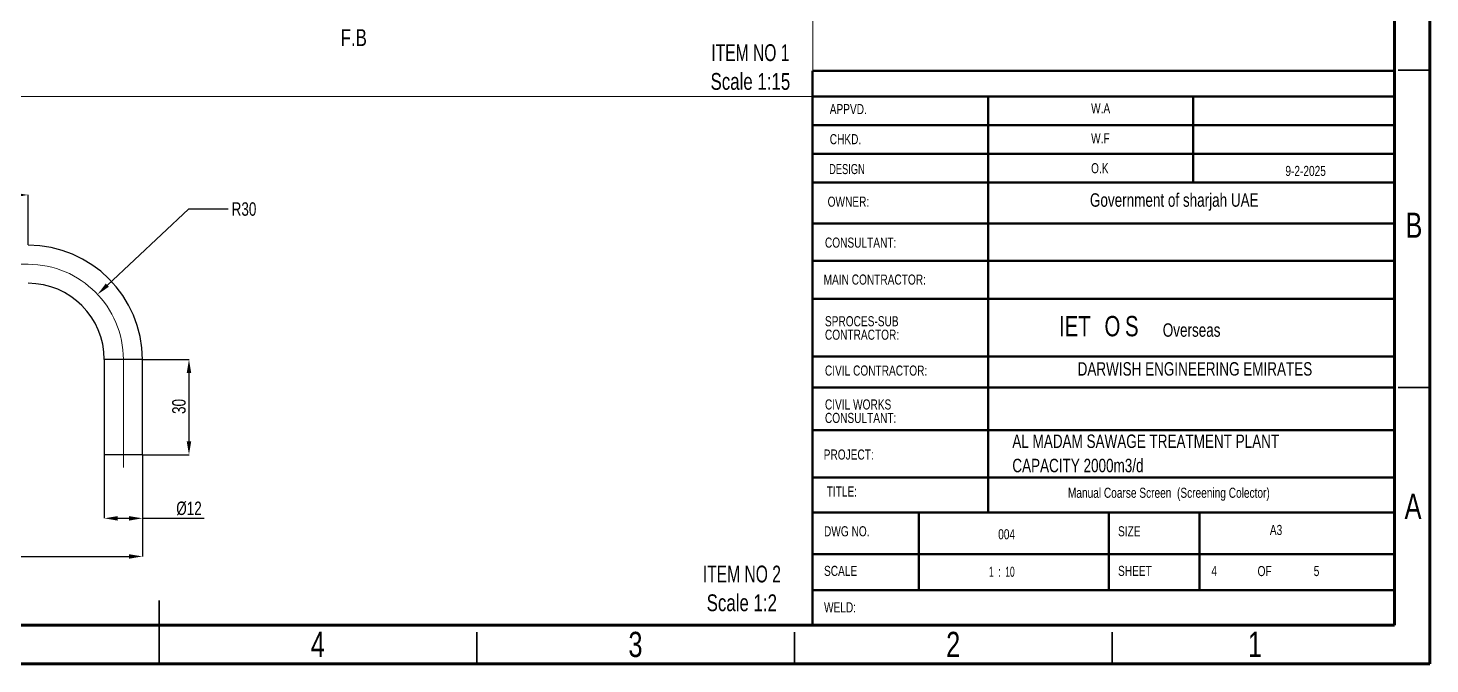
# Model space of a CAD drawing. Header units: millimetres. Extents: x 15 to 1266, y -324 to 294.
# Drawn here: x 196.1 to 416.7, y -323.5 to -223.4 of the extents above; entities that cross this region are included whole.
import ezdxf

# ---------------------------------------------------------------- set-up
doc = ezdxf.new("R2010")
doc.units = ezdxf.units.MM
doc.header["$PDSIZE"] = -1
doc.linetypes.add('CENTERX2', pattern=[20.32, 12.7, -2.54, 2.54, -2.54])
doc.layers.add('FORMAT', color=7, linetype='Continuous')
doc.styles.add('SLDTEXTSTYLE0', font='TXT', dxfattribs={"width": 0.75})
doc.styles.add('SLDTEXTSTYLE3', font='TXT', dxfattribs={"width": 0.694444})
doc.styles.add('SLDTEXTSTYLE6', font='TXT', dxfattribs={"width": 0.625})
doc.styles.add('SLDTEXTSTYLE7', font='TXT', dxfattribs={"width": 0.687299})
doc.dimstyles.new('SLDDIMSTYLE20', dxfattribs={"dimtxt": 2.116667, "dimasz": 2.116667, "dimexe": 0, "dimexo": 0.0625, "dimgap": 0.529167, "dimtad": 1, "dimdec": 0, "dimlfac": 2, "dimrnd": 1e-09, "dimzin": 12, "dimdsep": 46, "dimtxsty": 'SLDTEXTSTYLE0', "dimsah": 1, "dimcen": 0.09, "dimadec": 0, "dimazin": 3, "dimtfac": 1, "dimtdec": 0, "dimtofl": 0, "dimtmove": 0, "dimatfit": 3, "dimfxl": 1, "dimfrac": 2, "dimtolj": 1, "dimtzin": 12, "dimarcsym": 0})
doc.dimstyles.new('SLDDIMSTYLE21', dxfattribs={"dimtxt": 2.116667, "dimasz": 2.116667, "dimexe": 0, "dimexo": 0.0625, "dimgap": 0.529167, "dimtad": 0, "dimtih": 1, "dimtoh": 1, "dimdec": 0, "dimlfac": 2, "dimrnd": 1e-09, "dimzin": 12, "dimdsep": 46, "dimtxsty": 'SLDTEXTSTYLE0', "dimsah": 1, "dimcen": 0, "dimadec": 0, "dimazin": 3, "dimtfac": 1, "dimtdec": 0, "dimtofl": 0, "dimtmove": 0, "dimatfit": 3, "dimfxl": 1, "dimfrac": 2, "dimtolj": 1, "dimtzin": 12, "dimarcsym": 0})

# ---------------------------------------------------------------- blocks, each defined once
blk = doc.blocks.new('SW_NOTE_0_35')
at = {"color": 0, "linetype": 'Continuous', "lineweight": 0, "char_height": 2.646, "attachment_point": 2}
for s, insert, style in [('ITEM NO 1', (8.43, 3.41), 'SLDTEXTSTYLE3'), ('Scale 1:15', (8.43, -1.12), 'SLDTEXTSTYLE0')]:
    blk.add_mtext(s, dxfattribs=dict(at, insert=insert, style=style))
blk = doc.blocks.new('SW_NOTE_0_36')
at = {"color": 0, "linetype": 'Continuous', "lineweight": 0, "char_height": 2.646, "attachment_point": 2}
for s, insert, style in [('ITEM NO 2', (8.43, 3.41), 'SLDTEXTSTYLE3'), ('Scale 1:2', (8.42, -1.12), 'SLDTEXTSTYLE0')]:
    blk.add_mtext(s, dxfattribs=dict(at, insert=insert, style=style))
blk = doc.blocks.new('SW_NOTE_0_37')
at = {"color": 0, "linetype": 'Continuous', "lineweight": 0, "char_height": 1.5875, "attachment_point": 1, "style": 'SLDTEXTSTYLE0'}
for s, insert in [('CIVIL WORKS', (0, 2.05)), ('CONSULTANT:', (0, -0.07))]:
    blk.add_mtext(s, dxfattribs=dict(at, insert=insert))
blk = doc.blocks.new('SW_NOTE_0_38')
at = {"color": 0, "linetype": 'Continuous', "lineweight": 0, "char_height": 1.5875, "attachment_point": 1, "style": 'SLDTEXTSTYLE0'}
for s, insert in [('SPROCES-SUB', (0, 2.05)), ('CONTRACTOR:', (0, -0.07))]:
    blk.add_mtext(s, dxfattribs=dict(at, insert=insert))
blk = doc.blocks.new('SW_NOTE_0_39')
at = {"layer": 'FORMAT', "color": 0, "char_height": 2.1167, "attachment_point": 1, "style": 'SLDTEXTSTYLE0'}
for s, insert in [('AL MADAM SAWAGE TREATMENT PLANT', (0, 2.73)), ('CAPACITY 2000m3/d', (0, -1.09))]:
    blk.add_mtext(s, dxfattribs=dict(at, insert=insert))
blk = doc.blocks.new('SW_NOTE_0_40')
at = {"layer": 'FORMAT', "color": 0, "char_height": 3.2, "attachment_point": 1, "style": 'SLDTEXTSTYLE0'}
for s, insert in [('IET', (0, 4.13)), ('O', (7.16, 4.13)), ('S', (10.39, 4.13))]:
    blk.add_mtext(s, dxfattribs=dict(at, insert=insert))
blk = doc.blocks.new('*D761')
at = {"layer": 'Defpoints', "color": 0}
for p in [(196.1, -249.69), (116.1, -257.6), (196.1, -257.6)]:
    blk.add_point(p, dxfattribs=at)
at = {"layer": 'FORMAT', "color": 0, "lineweight": -2}
for p, q in [((116.1, -257.54), (116.1, -249.69)), ((118.21, -249.69), (193.98, -249.69)), ((196.1, -257.54), (196.1, -249.69))]:
    blk.add_line(p, q, dxfattribs=at)
at = {"layer": 'FORMAT', "color": 0}
for points in [[(118.21, -249.34), (118.21, -250.05), (116.1, -249.69)], [(193.98, -249.34), (193.98, -250.05), (196.1, -249.69)]]:
    blk.add_solid(points, dxfattribs=at)
at = {"layer": 'FORMAT', "color": 0, "insert": (153, -247.05), "char_height": 2.117, "attachment_point": 2, "style": 'SLDTEXTSTYLE0'}
blk.add_mtext('\\A1;160', dxfattribs=at)
blk = doc.blocks.new('*D762')
at = {"layer": 'Defpoints', "color": 0}
for p in [(207.04, -265.34), (196.1, -275.6)]:
    blk.add_point(p, dxfattribs=at)
at = {"layer": 'FORMAT', "color": 0, "lineweight": -2}
for p, q in [((221.35, -251.91), (208.58, -263.89)), ((227.61, -251.91), (221.35, -251.91))]:
    blk.add_line(p, q, dxfattribs=at)
at = {"layer": 'FORMAT', "color": 0}
blk.add_solid([(208.34, -263.63), (208.82, -264.15), (207.04, -265.34)], dxfattribs=at)
at = {"layer": 'FORMAT', "color": 0, "insert": (228.14, -250.85), "char_height": 2.117, "attachment_point": 1, "style": 'SLDTEXTSTYLE0'}
blk.add_mtext('\\A1;R30', dxfattribs=at)
blk = doc.blocks.new('*D763')
at = {"layer": 'Defpoints', "color": 0}
for p in [(214.1, -275.6), (221.43, -275.6), (214.1, -290.6)]:
    blk.add_point(p, dxfattribs=at)
at = {"layer": 'FORMAT', "color": 0, "lineweight": -2}
for p, q in [((214.16, -275.6), (221.43, -275.6)), ((221.43, -288.49), (221.43, -277.72)), ((214.16, -290.6), (221.43, -290.6))]:
    blk.add_line(p, q, dxfattribs=at)
at = {"layer": 'FORMAT', "color": 0}
for points in [[(221.07, -277.72), (221.78, -277.72), (221.43, -275.6)], [(221.07, -288.49), (221.78, -288.49), (221.43, -290.6)]]:
    blk.add_solid(points, dxfattribs=at)
at = {"layer": 'FORMAT', "color": 0, "insert": (218.78, -282.99), "char_height": 2.117, "attachment_point": 2, "rotation": 90, "style": 'SLDTEXTSTYLE0'}
blk.add_mtext('\\A1;30', dxfattribs=at)
blk = doc.blocks.new('*D764')
at = {"layer": 'Defpoints', "color": 0}
for p in [(208.1, -290.6), (214.1, -290.6), (214.1, -300.6)]:
    blk.add_point(p, dxfattribs=at)
at = {"layer": 'FORMAT', "color": 0, "lineweight": -2}
for p, q in [((208.1, -290.66), (208.1, -300.6)), ((214.1, -290.66), (214.1, -300.6)), ((210.21, -300.6), (211.98, -300.6)), ((214.1, -300.6), (223.81, -300.6))]:
    blk.add_line(p, q, dxfattribs=at)
at = {"layer": 'FORMAT', "color": 0}
for points in [[(210.21, -300.25), (210.21, -300.96), (208.1, -300.6)], [(211.98, -300.25), (211.98, -300.96), (214.1, -300.6)]]:
    blk.add_solid(points, dxfattribs=at)
at = {"layer": 'FORMAT', "color": 0, "insert": (221.43, -297.96), "char_height": 2.117, "attachment_point": 2, "style": 'SLDTEXTSTYLE0'}
blk.add_mtext('\\A1;%%c12', dxfattribs=at)
blk = doc.blocks.new('*D765')
at = {"layer": 'Defpoints', "color": 0}
for p in [(98.1, -290.6), (214.1, -290.6), (214.1, -306.6)]:
    blk.add_point(p, dxfattribs=at)
at = {"layer": 'FORMAT', "color": 0, "lineweight": -2}
for p, q in [((98.1, -290.66), (98.1, -306.6)), ((214.1, -290.66), (214.1, -306.6)), ((100.21, -306.6), (211.98, -306.6))]:
    blk.add_line(p, q, dxfattribs=at)
at = {"layer": 'FORMAT', "color": 0}
for points in [[(100.21, -306.25), (100.21, -306.96), (98.1, -306.6)], [(211.98, -306.25), (211.98, -306.96), (214.1, -306.6)]]:
    blk.add_solid(points, dxfattribs=at)
at = {"layer": 'FORMAT', "color": 0, "insert": (162.52, -303.96), "char_height": 2.117, "attachment_point": 2, "style": 'SLDTEXTSTYLE0'}
blk.add_mtext('\\A1;232', dxfattribs=at)

msp = doc.modelspace()

# ---------------------------------------------------------------- linework, layer by layer
at = {"color": 7, "linetype": 'Continuous', "lineweight": 70}
for p, q in [((416.738536, -36.5306917), (416.738536, -323.5306917)), ((411.1410081, -40.3971667), (411.1410081, -317.3971667)), ((411.1410081, -317.3971667), (21.738536, -317.3971667)), ((416.738536, -323.5306917), (16.738536, -323.5306917))]:
    msp.add_line(p, q, dxfattribs=at)
at = {"color": 7, "linetype": 'Continuous', "lineweight": 18}
for p, q in [((319.6225578, -234.2053037), (319.581397, -72.2200857)), ((22.2741998, -234.2053037), (319.6225578, -234.2053037))]:
    msp.add_line(p, q, dxfattribs=at)
at = {"color": 7, "linetype": 'Continuous', "lineweight": 50}
for p, q in [((411.1410081, -230.1546871), (319.5432206, -230.1546871)), ((319.5432206, -230.1546871), (319.5432206, -243.2053037)), ((411.1410081, -234.2053037), (319.5432206, -234.2053037)), ((347.1861501, -238.7053037), (347.1861501, -234.2053037)), ((379.4774419, -247.7053037), (379.4774419, -234.2053037)), ((411.1410081, -238.7053037), (319.5432206, -238.7053037)), ((347.1861501, -243.2053037), (347.1861501, -238.7053037)), ((319.5432206, -243.2053037), (319.5432206, -317.3971667)), ((411.1410081, -243.2053037), (319.5432206, -243.2053037)), ((347.1861501, -247.7053037), (347.1861501, -243.2053037)), ((411.1410081, -247.7053037), (319.5432206, -247.7053037)), ((347.1861501, -299.7053037), (347.1861501, -247.7053037)), ((411.1410081, -254.2053037), (319.5432206, -254.2053037)), ((411.1410081, -260.0792163), (319.5432206, -260.0792163)), ((411.1410081, -266.0224304), (319.5432206, -266.0224304)), ((411.1410081, -275.099551), (319.5432206, -275.099551)), ((411.1410081, -280.0306917), (319.5432206, -280.0306917)), ((411.1410081, -286.7053037), (319.5432206, -286.7053037)), ((411.1410081, -294.1635261), (319.5432206, -294.1635261)), ((319.5432206, -299.7053037), (411.1410081, -299.7053037)), ((336.295779, -311.8971667), (336.295779, -299.7053037)), ((366.1783745, -311.8971667), (366.1783745, -299.7053037)), ((380.4488385, -311.8971667), (380.4488385, -299.7053037)), ((319.5432206, -306.2333976), (411.1410081, -306.2333976)), ((319.5432206, -311.8971667), (411.1410081, -311.8971667))]:
    msp.add_line(p, q, dxfattribs=at)
at = {"color": 7, "linetype": 'Continuous', "lineweight": 35}
for p, q in [((411.738536, -230.0306917), (416.738536, -230.0306917)), ((411.738536, -280.0306917), (416.738536, -280.0306917)), ((216.738536, -323.5316917), (216.738536, -313.5296917)), ((216.738536, -318.5306917), (216.738536, -323.5306917)), ((266.738536, -318.5306917), (266.738536, -323.5306917)), ((316.738536, -318.5306917), (316.738536, -323.5306917)), ((366.738536, -318.5306917), (366.738536, -323.5306917))]:
    msp.add_line(p, q, dxfattribs=at)
at = {"color": 7, "linetype": 'Continuous', "lineweight": 25}
for p, q in [((208.0966953, -275.6022753), (208.0966953, -290.602275)), ((214.0966926, -290.602275), (214.0966926, -275.6022753)), ((211.0966939, -290.602275), (208.0966953, -290.602275)), ((214.0966926, -290.602275), (211.0966939, -290.602275))]:
    msp.add_line(p, q, dxfattribs=at)
at = {"color": 8, "linetype": 'Continuous', "lineweight": 25}
for p, q in [((211.0966939, -275.6022753), (208.0966953, -275.6022753)), ((214.0966926, -275.6022753), (211.0966939, -275.6022753))]:
    msp.add_line(p, q, dxfattribs=at)
at = {"color": 7, "linetype": 'Continuous', "lineweight": 25}
for radius in [18, 12]:
    msp.add_arc((196.0966945, -275.602275), radius, 0, 90, dxfattribs=at)
at = {"layer": 'FORMAT', "linetype": 'CENTERX2', "lineweight": 18, "ltscale": 5}
for p, q in [((116.0966945, -260.602275), (196.0966945, -260.602275)), ((211.0966945, -275.602275), (211.0966945, -292.602275))]:
    msp.add_line(p, q, dxfattribs=at)
msp.add_arc((196.0966945, -275.602275), 15, 0, 90, dxfattribs=at)

# ---------------------------------------------------------------- block references
at = {"color": 7, "linetype": 'Continuous', "lineweight": 0}
for name, p in [('SW_NOTE_0_35', (301.352331, -229.372106)), ('SW_NOTE_0_38', (321.5175661, -270.8275963)), ('SW_NOTE_0_37', (321.5175661, -283.9307185)), ('SW_NOTE_0_36', (300.0154498, -311.4541778))]:
    msp.add_blockref(name, p, dxfattribs=at)
at = {"layer": 'FORMAT'}
for name, p in [('SW_NOTE_0_40', (358.3526039, -272.8719578)), ('SW_NOTE_0_39', (351.0118089, -290.1382211))]:
    msp.add_blockref(name, p, dxfattribs=at)

# ---------------------------------------------------------------- texts
at = {"color": 7, "linetype": 'Continuous', "lineweight": 0}
for s, insert, char_height, attachment_point, style in [('F.B', (245.2996319, -223.5969584), 2.64583333, 1, 'SLDTEXTSTYLE0'), ('APPVD.', (322.2704381, -235.3809931), 1.5875, 1, 'SLDTEXTSTYLE0'), ('W.A', (363.4038751, -235.2491209), 1.5875, 1, 'SLDTEXTSTYLE0'), ('CHKD.', (322.2704381, -240.1146964), 1.5875, 1, 'SLDTEXTSTYLE0'), ('W.F', (363.4038751, -239.9828243), 1.5875, 1, 'SLDTEXTSTYLE0'), ('DESIGN', (322.184118, -244.8165024), 1.5875, 1, 'SLDTEXTSTYLE7'), ('O.K', (363.4038751, -244.6846303), 1.5875, 1, 'SLDTEXTSTYLE0'), ('OWNER:', (321.9387902, -249.9573751), 1.5875, 1, 'SLDTEXTSTYLE0'), ('B', (414.2091378, -252.4705376), 3.96875, 2, 'SLDTEXTSTYLE0'), ('CONSULTANT:', (321.5175661, -256.3998702), 1.5875, 1, 'SLDTEXTSTYLE0'), ('MAIN CONTRACTOR:', (321.3095738, -262.2159082), 1.5875, 1, 'SLDTEXTSTYLE0'), ('CIVIL CONTRACTOR:', (321.5175661, -276.5428207), 1.5875, 1, 'SLDTEXTSTYLE0'), ('PROJECT:', (321.3217964, -289.7649144), 1.5875, 1, 'SLDTEXTSTYLE0'), ('TITLE:', (321.787507, -295.5804604), 1.5875, 1, 'SLDTEXTSTYLE0'), ('Manual Coarse Screen  (Screening Colector)', (359.7585917, -295.7827233), 1.5875, 1, 'SLDTEXTSTYLE0'), ('A', (414.0782241, -296.7205376), 3.96875, 2, 'SLDTEXTSTYLE0'), ('DWG NO.', (321.3700241, -301.8471356), 1.5875, 1, 'SLDTEXTSTYLE0'), ('SIZE', (367.6458097, -301.8471356), 1.5875, 1, 'SLDTEXTSTYLE0'), ('A3', (391.5407498, -301.6427206), 1.5875, 1, 'SLDTEXTSTYLE0'), ('004', (348.7846152, -302.3139404), 1.5875, 1, 'SLDTEXTSTYLE0'), ('SCALE', (321.3700241, -308.083485), 1.5875, 1, 'SLDTEXTSTYLE0'), ('1  :  10', (347.3220578, -308.2197526), 1.5875, 1, 'SLDTEXTSTYLE6'), ('SHEET', (367.6458097, -308.083485), 1.5875, 1, 'SLDTEXTSTYLE0'), ('4', (382.3288505, -308.1063796), 1.5875, 1, 'SLDTEXTSTYLE0'), ('5', (398.44355, -308.1063796), 1.5875, 1, 'SLDTEXTSTYLE0'), ('WELD:', (321.3700241, -313.8232423), 1.5875, 1, 'SLDTEXTSTYLE0'), ('4', (241.6985729, -318.4705376), 3.96875, 2, 'SLDTEXTSTYLE0'), ('3', (291.6985729, -318.4705376), 3.96875, 2, 'SLDTEXTSTYLE0'), ('2', (341.6985729, -318.4705376), 3.96875, 2, 'SLDTEXTSTYLE0'), ('1', (389.1985729, -318.4705376), 3.96875, 2, 'SLDTEXTSTYLE0')]:
    msp.add_mtext(s, dxfattribs=dict(at, insert=insert, char_height=char_height, attachment_point=attachment_point, style=style))
at = {"layer": 'FORMAT', "attachment_point": 1, "style": 'SLDTEXTSTYLE0'}
for s, insert, char_height in [('9-2-2025', (393.9843231, -245.1155323), 1.5875), ('Government of sharjah UAE', (363.2238315, -249.4310535), 2.116666667), ('Overseas', (374.6854976, -269.9000052), 2.11666667), ('DARWISH ENGINEERING EMIRATES', (361.2896034, -276.0164992), 2.116666667), ('OF', (389.6078168, -308.1063796), 1.5875)]:
    msp.add_mtext(s, dxfattribs=dict(at, insert=insert, char_height=char_height))

# ---------------------------------------------------------------- dimensions: what is measured, and where the dimension line sits
at = {"layer": 'FORMAT'}
for base, p1, p2, picture, middle in [((196.0966945, -249.6923943), (116.0966945, -257.602275), (196.0966945, -257.602275), '*D761', (152.9978288, -249.6923943)), ((214.0966945, -306.602275), (98.0966945, -290.602275), (214.0966945, -290.602275), '*D765', (162.5209491, -306.602275))]:
    dim = msp.add_linear_dim(base=base, p1=p1, p2=p2, dimstyle='SLDDIMSTYLE20', dxfattribs=at)
    dim.commit()
    dim.dimension.update_dxf_attribs({"geometry": picture, "text_midpoint": middle, "dimtype": 160})
dim = msp.add_radius_dim(center=(196.0966945, -275.602275), mpoint=(207.0357602, -265.3389012), dimstyle='SLDDIMSTYLE21', dxfattribs=at)
dim.commit()
dim.dimension.update_dxf_attribs({"geometry": '*D762', "text_midpoint": (230.1236538, -251.9058252), "dimtype": 164})
dim = msp.add_linear_dim(base=(221.4269828, -275.602275), p1=(214.0966945, -290.602275), p2=(214.0966945, -275.602275), angle=90, dimstyle='SLDDIMSTYLE20', dxfattribs=at)
dim.commit()
dim.dimension.update_dxf_attribs({"geometry": '*D763', "text_midpoint": (221.4269828, -282.9899814), "dimtype": 160})
dim = msp.add_linear_dim(base=(214.0966945, -300.602275), p1=(208.0966945, -290.602275), p2=(214.0966945, -290.602275), text='%%c<>', dimstyle='SLDDIMSTYLE20', dxfattribs=at)
dim.commit()
dim.dimension.update_dxf_attribs({"geometry": '*D764', "text_midpoint": (221.4269828, -300.602275), "dimtype": 160})

doc.saveas('drawing.dxf')
